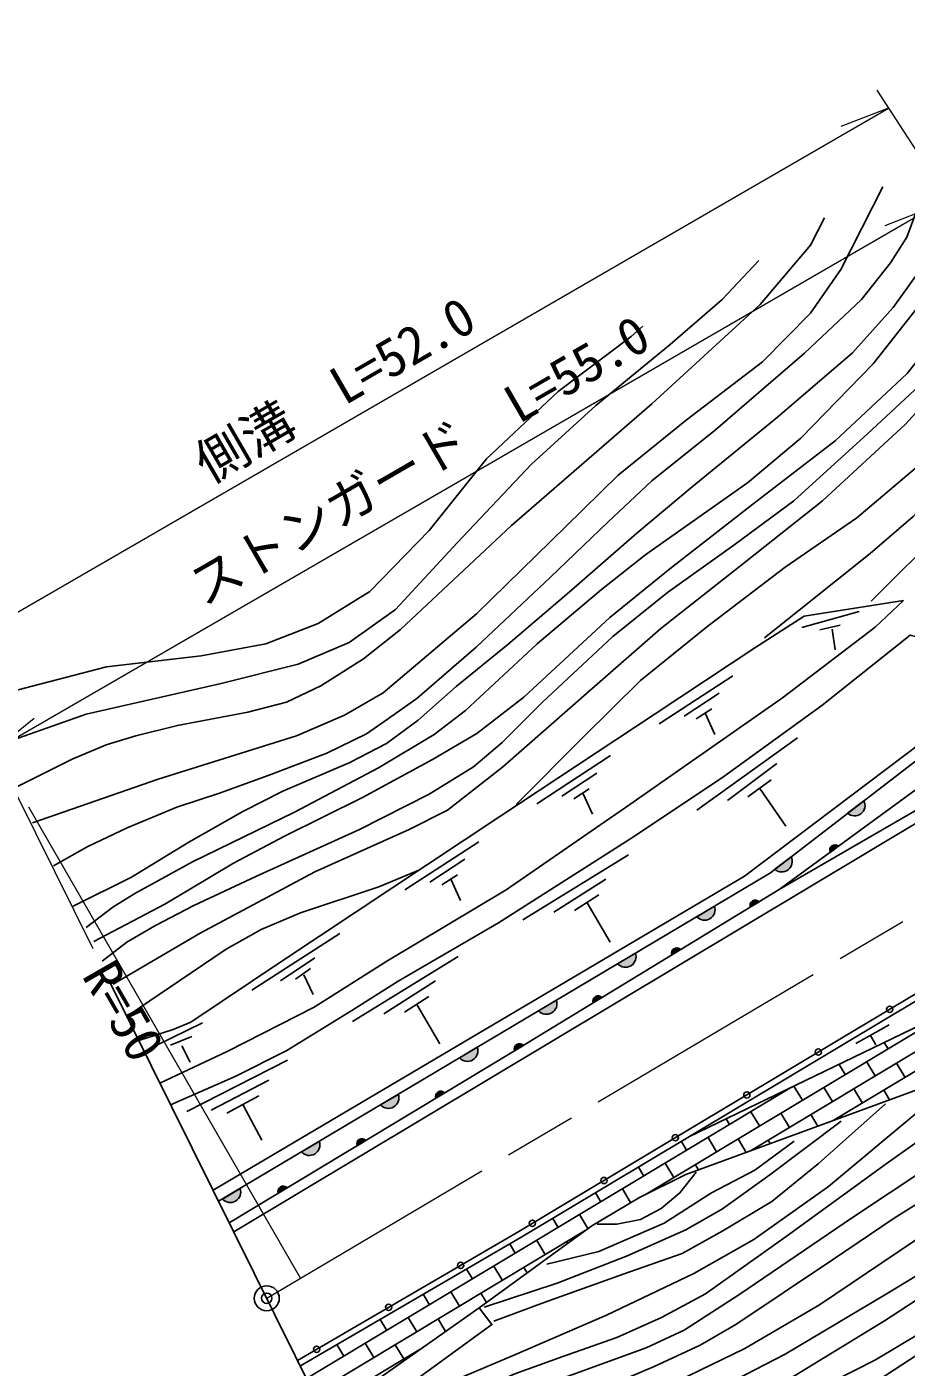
# Model space of a CAD drawing. Units: millimetres at full size, sheet at 1:1000; details may follow other scales. Extents: x 40000 to 680000, y 20000 to 380000.
# Drawn here: x 77830 to 120047, y 261666 to 326056 of the extents above; entities that cross this region are included whole.
import ezdxf
from ezdxf.enums import TextEntityAlignment as Align

# ---------------------------------------------------------------- set-up
doc = ezdxf.new("R2010")
doc.units = ezdxf.units.MM
doc.header["$LTSCALE"] = 1000
doc.header["$PDMODE"] = 32
doc.header["$PDSIZE"] = 500
doc.linetypes.add('CHAIN', pattern=[18.5, 12, -1.5, 3.5, -1.5])
for name, color, linetype, lineweight in [('M-BGD', 7, 'Continuous', 25), ('M-BMK', 2, 'CHAIN', 13), ('M-BMK-OTRS', 5, 'Continuous', 25), ('M-BMK-SRVR', 3, 'Continuous', 25), ('M-STR-HTXT', 7, 'Continuous', 13)]:
    doc.layers.add(name, color=color, linetype=linetype, lineweight=lineweight)
doc.layers.add('M-OTRS', color=6, linetype='Continuous')
doc.styles.add('ＭＳ ゴシック', font='')
doc.styles.get('ＭＳ ゴシック').set_extended_font_data('MS Gothic')

msp = doc.modelspace()

# ---------------------------------------------------------------- hatches: boundary and pattern name
at = {"layer": 'M-BGD'}
for points in [[(117229, 288280, 0.82357), (118020, 288877)], [(116398, 286399), (116797, 286692, 0.82357)], [(113736, 285587, 0.82357), (114527, 286185)], [(112564, 283765), (112988, 284021, 0.82357)], [(109989, 283308, 0.82434), (110841, 283815)], [(106195, 281047, 0.82357), (107046, 281554)], [(108791, 281468), (109215, 281724, 0.82357)], [(105019, 279169), (105443, 279425, 0.82357)], [(102400, 278786, 0.82357), (103251, 279294)], [(98605, 276526, 0.82357), (99457, 277033)], [(101247, 276871), (101671, 277127, 0.82357)], [(94810, 274265, 0.82357), (95662, 274772)], [(97465, 274588), (97889, 274844, 0.82357)], [(91015, 272004, 0.82357), (91867, 272512)], [(93684, 272305), (94108, 272561, 0.82357)], [(87221, 269744, 0.82357), (88072, 270251)], [(89902, 270022), (90326, 270278, 0.82434)]]:
    msp.add_hatch(color=256, dxfattribs=at).paths.add_polyline_path(points)

# ---------------------------------------------------------------- linework, layer by layer
for p, q in [((115039, 297206), (117783, 297970)), ((115908, 297084), (116880, 297310)), ((116637, 296130), (116498, 297119)), ((108192, 292574), (111732, 294882)), ((109392, 292933), (111072, 294043)), ((109962, 292813), (110712, 293293)), ((110862, 292064), (110412, 293053)), ((110001, 288431), (114834, 291904)), ((102313, 288736), (105853, 291045)), ((111471, 288897), (113840, 290660)), ((103513, 289096), (105193, 290205)), ((112452, 289058), (113565, 289889)), ((104083, 288976), (104833, 289456)), ((104983, 288227), (104533, 289216)), ((114267, 287655), (113024, 289460)), ((117229, 288280), (118020, 288877)), ((95984, 284599), (99523, 286908)), ((116797, 286692), (116398, 286399)), ((97183, 284959), (98863, 286068)), ((101638, 283160), (106708, 286278)), ((113736, 285587), (114527, 286185)), ((97753, 284839), (98503, 285319)), ((98653, 284089), (98203, 285079)), ((103138, 283520), (105628, 285108)), ((104128, 283610), (105298, 284359)), ((105838, 282081), (104728, 283969)), ((112988, 284021), (112564, 283765)), ((109989, 283308), (110841, 283815)), ((88634, 279772), (92864, 282501)), ((93464, 278273), (98533, 281391)), ((106195, 281047), (107046, 281554)), ((109215, 281724), (108791, 281468)), ((90014, 280222), (91664, 281331)), ((90734, 280312), (91454, 280822)), ((91574, 279563), (91124, 280522)), ((94964, 278633), (97453, 280222)), ((95954, 278723), (97123, 279473)), ((112567, 272057), (125621, 279900)), ((97663, 277194), (96554, 279083)), ((102400, 278786), (103251, 279294)), ((105443, 279425), (105019, 279169)), ((107557, 269980), (122459, 278934)), ((116543, 273513), (125984, 279185)), ((84075, 277134), (86264, 278213)), ((84735, 277134), (85755, 277554)), ((117628, 277217), (119237, 278116)), ((118585, 277158), (118339, 277597)), ((85665, 276325), (85275, 277104)), ((98605, 276526), (99457, 277033)), ((101671, 277127), (101247, 276871)), ((119177, 276962), (118996, 277262)), ((85515, 273956), (90344, 276415)), ((118560, 275658), (118148, 276344)), ((120001, 275590), (119589, 276276)), ((117119, 275726), (116826, 276214)), ((86684, 274016), (89444, 275455)), ((91262, 261123), (114542, 275111)), ((115062, 274489), (114656, 275165)), ((116503, 274422), (116091, 275107)), ((117943, 274354), (117531, 275040)), ((119250, 274509), (118972, 274972)), ((87434, 273866), (88964, 274706)), ((94810, 274265), (95662, 274772)), ((97889, 274844), (97465, 274588)), ((113621, 274557), (113571, 274641)), ((89114, 272577), (88214, 274256)), ((113005, 273253), (112593, 273939)), ((114446, 273186), (114034, 273871)), ((115811, 273243), (115474, 273804)), ((116957, 273665), (116915, 273736)), ((111564, 273321), (111401, 273593)), ((91015, 272004), (91867, 272512)), ((94108, 272561), (93684, 272305)), ((109507, 272085), (109252, 272510)), ((110948, 272017), (110536, 272703)), ((112368, 271984), (111976, 272635)), ((113515, 272404), (113417, 272568)), ((107450, 270849), (107193, 271277)), ((108891, 270781), (108478, 271467)), ((110072, 271144), (109919, 271399)), ((87221, 269744), (88072, 270251)), ((105393, 269613), (105134, 270044)), ((106818, 269571), (106421, 270231)), ((107877, 270138), (107862, 270163)), ((103335, 268377), (103075, 268811)), ((104769, 268321), (104364, 268995)), ((91619, 260404), (104640, 268227)), ((101278, 267141), (101011, 267585)), ((102719, 267073), (102307, 267759)), ((103795, 267612), (103748, 267691)), ((99221, 265905), (98938, 266376)), ((100662, 265837), (100250, 266523)), ((101848, 266193), (101690, 266455)), ((98605, 264601), (98192, 265287)), ((97164, 264668), (96864, 265167)), ((99900, 264774), (99633, 265219)), ((96547, 263365), (96135, 264050)), ((95107, 263432), (94791, 263958)), ((97937, 263382), (97576, 263983)), ((93049, 262196), (92717, 262749)), ((94490, 262129), (94078, 262814)), ((95931, 262061), (95519, 262747)), ((91976, 259685), (96830, 262601))]:
    msp.add_line(p, q, dxfattribs=at)
for points in [[(132004, 326056), (131441, 321505), (130854, 317737), (130609, 316318), (129409, 313309), (128255, 310751), (125293, 306298), (121910, 301984), (118361, 298461)], [(101325, 288694), (104554, 291944), (107295, 294661), (110455, 297215), (114230, 300103), (117681, 302473), (120710, 305031), (123297, 307878), (125644, 311046), (127566, 314443), (129193, 318789), (130057, 322153), (130271, 323967), (130314, 325247)], [(113245, 296700), (118313, 300758), (120389, 302527), (123289, 305731), (126311, 309850), (127719, 312057), (128727, 314132), (129582, 316298), (130470, 319238), (131001, 321946), (131123, 324246), (130952, 325689)], [(81974, 280073), (86153, 282519), (91651, 285458), (96187, 287491), (98029, 288426), (100668, 290486), (104956, 294250), (108264, 297146), (112030, 300113), (116023, 303283), (120009, 306964), (123198, 310453), (125677, 313846), (127684, 318297), (128619, 321374), (129060, 323109), (129060, 324373)], [(127391, 323456), (127014, 321142), (125668, 317026), (123515, 312721), (122384, 310730), (121119, 309223), (118184, 306506), (114654, 303284), (111771, 301148), (108582, 298877), (105970, 296775), (102587, 293605), (100656, 291675), (99269, 290506), (97147, 289201), (93795, 287491), (88819, 285239), (85850, 283837), (83981, 282876), (82634, 282079), (81452, 281172)], [(81042, 282114), (84448, 283912), (87757, 285877), (90203, 287171), (93944, 289041), (97302, 290862), (99436, 292108), (101691, 293858), (105823, 297674), (108701, 300023), (112685, 303122), (116642, 306162), (120092, 309397), (122006, 311798), (123648, 314757), (125076, 318156), (126530, 322514)], [(125159, 321811), (124909, 320307), (124190, 318576), (122938, 316020), (121243, 313404), (118466, 309860), (114983, 306294), (112422, 304156), (107554, 300705), (105420, 299027), (102326, 296415), (98891, 293218), (97380, 292067), (94718, 290462), (90683, 288322), (85791, 285949), (83009, 284415), (81954, 283768), (80683, 282785)], [(80053, 283808), (82853, 285208), (85606, 286892), (88192, 288362), (90115, 289334), (93342, 290710), (95098, 291635), (96617, 292750), (98444, 294362), (100922, 296384), (103865, 298898), (107119, 301726), (109777, 303955), (113863, 307306), (117471, 310389), (119420, 312578), (120607, 314214), (122104, 317326), (122934, 320623)], [(121057, 319604), (120488, 317066), (120084, 315952), (119301, 314718), (117901, 312963), (115172, 310378), (110895, 306696), (107834, 304253), (105718, 302254), (102966, 299621), (99403, 296248), (96556, 293781), (95037, 292714), (94135, 292097), (92227, 291161), (89545, 290141), (87125, 289263), (85036, 288575), (82639, 287579), (80765, 286678), (79103, 285753)], [(78108, 287821), (84136, 289908), (90780, 291995), (93082, 292991), (94933, 294058), (99419, 297853), (103700, 302059), (106216, 304525), (109491, 307158), (113152, 309967), (115454, 312292), (116902, 314402), (118922, 318371)], [(116121, 316873), (115457, 315569), (113036, 312723), (107834, 307951), (101094, 302093), (95771, 297100), (93991, 295701), (91950, 294397), (90289, 293614), (88438, 293140), (85061, 292493), (83068, 291995), (81644, 291568), (80006, 290880), (77325, 289528)], [(76307, 291499), (80673, 293040), (87152, 294511), (90854, 295436), (93298, 296479), (95529, 298068), (98496, 301270), (102062, 305048), (105147, 307871), (108713, 310796), (111205, 312954), (112965, 314834)], [(75593, 293433), (77350, 294194), (81655, 295306), (86194, 295833), (89298, 296418), (91816, 297384), (94305, 298935), (97146, 301861), (99906, 305295), (103332, 308543), (106846, 311177), (107406, 311679)], [(87550, 268601), (101081, 276770), (113955, 284613), (133911, 299202), (132568, 300440), (120770, 291665), (112278, 285248), (86771, 270170)], [(87037, 269634), (113535, 285420), (122925, 292658), (132864, 300167)], [(134323, 299018), (124399, 290115), (87763, 268172)], [(113955, 284613), (123791, 290313), (133387, 298819)], [(83205, 277354), (84856, 277895), (85703, 278241), (90164, 281230), (100540, 288119), (107992, 293045), (112783, 296229), (115157, 297744), (119926, 298491)], [(119926, 298491), (118563, 297217), (114102, 293813), (106784, 288696), (100846, 284604), (95111, 281178), (91628, 278967), (87486, 276854), (84222, 275304)], [(84734, 274273), (87829, 275625), (90312, 276875), (93429, 278797), (95651, 280214), (100467, 283013), (106962, 287149), (111286, 290038), (115990, 293450), (120244, 296832), (125832, 295430)], [(90829, 261995), (101445, 268185), (109491, 273003), (119057, 278741), (129031, 284694), (133578, 287329), (136722, 289118), (139107, 290226), (141345, 291110), (143806, 291931), (147466, 292636), (150300, 293038), (153339, 293206), (157552, 292970), (161557, 292390), (165891, 291612), (167642, 291334)], [(90963, 261726), (101598, 267926), (109646, 272746), (119211, 278483), (129183, 284435), (133727, 287068), (136860, 288851), (139225, 289950), (141444, 290827), (143973, 291609), (147517, 292340), (150329, 292739), (153341, 292905), (157557, 292739), (161571, 292185), (165838, 291317), (170254, 290614), (175435, 288329)], [(82735, 278598), (85169, 280238), (87399, 281749), (89077, 282688), (90976, 283499), (94737, 284734), (96655, 285544)], [(140575, 268370), (132692, 279057), (125392, 280351), (109646, 272746)], [(92163, 259309), (99553, 264522), (104961, 268461), (107241, 269824), (109467, 270923), (115984, 273306), (126924, 277335), (131803, 275833), (133513, 274682), (139164, 263839)], [(93193, 257486), (95322, 258725), (98084, 259950), (101259, 261343), (103569, 262181), (106150, 263097), (108305, 264052), (110409, 265187), (114287, 267940), (119093, 271440), (122719, 274007), (126078, 276528), (126788, 277186)], [(93907, 255899), (97059, 258099), (99610, 259574), (103113, 260974), (107565, 262599), (109391, 263449), (112068, 265174), (117477, 268858), (121079, 271258), (124306, 273158), (127058, 275158), (128636, 276687)], [(129661, 276312), (128411, 274812), (127135, 273562), (125572, 272400), (123947, 271437), (121921, 270355), (119473, 268831), (116504, 266826), (111861, 263710), (110150, 262720), (107943, 261707), (104628, 260286), (102534, 259476), (101295, 258936), (98750, 257585), (97129, 256685), (95485, 255672), (94517, 255020)], [(95102, 253737), (96971, 254862), (100867, 256933), (104605, 258868), (108006, 260489), (112307, 262559), (115893, 264659), (120397, 267697), (124924, 270803), (129254, 274097), (131551, 275807)], [(93826, 258910), (97935, 260852), (101183, 262221), (105658, 264163), (109852, 266172), (112734, 267796), (116322, 270347), (119236, 272782), (121723, 274854), (122057, 275475)], [(132790, 275020), (130673, 273287), (127362, 271149), (125268, 269483), (121975, 266935), (119130, 265206), (114237, 262295), (109377, 259778), (105608, 257997), (101551, 255909), (99052, 254557), (96573, 253226), (95590, 252551)], [(100257, 263870), (102615, 264754), (106467, 266128), (109296, 267130), (111242, 268210), (113600, 269624), (115823, 271435), (119046, 274322)], [(96204, 251527), (100937, 254230), (104460, 256093), (111487, 259573), (114683, 261252), (119012, 263898), (121265, 265372), (124727, 267399), (127378, 269126), (131107, 272218), (133688, 273999)], [(99786, 264557), (103284, 265696), (106625, 266992), (109474, 268269), (111223, 269271), (113503, 270901), (116924, 273477)], [(134262, 272873), (131107, 270723), (128792, 268901), (126415, 267017), (121946, 264044), (118566, 262017), (113342, 259355), (107946, 256769), (104095, 254742), (99868, 252587), (97594, 251276), (96488, 250601)], [(97164, 249413), (103433, 252955), (108534, 255412), (113062, 257808), (117537, 260270), (122146, 263280), (127336, 267258), (130572, 269428), (133688, 271786), (134569, 272543)], [(102793, 266619), (105289, 267228), (108433, 268583), (110693, 270037), (112776, 271136), (114662, 272531)], [(105210, 268544), (106153, 268544), (107293, 268760), (108276, 269290), (109180, 270037), (109966, 271038)], [(99553, 264522), (100158, 263716), (92679, 258269)]]:
    msp.add_lwpolyline(points, dxfattribs=at)
for centre in [(119259, 278862), (115829, 276804), (112398, 274747), (108968, 272690), (105536, 270635), (102104, 268580), (98654, 266557), (95198, 264543), (91742, 262528)]:
    msp.add_circle(centre, 150, dxfattribs=at)
for centre, radius, start, end in [((117566, 288656), 505, 228.12673, 26.02147), ((116626, 286507), 252, 47.31054, 205.20528), ((114073, 285963), 505, 228.12673, 26.02147), ((112801, 283852), 252, 42.17308, 200.06782), ((110366, 283644), 505, 221.78305, 19.78361), ((106571, 281384), 505, 221.83596, 19.7307), ((109028, 281555), 252, 42.17308, 200.06782), ((105256, 279256), 252, 42.17308, 200.06782), ((102776, 279123), 505, 221.83596, 19.7307), ((98981, 276863), 505, 221.83596, 19.7307), ((101484, 276957), 252, 42.17308, 200.06782), ((95186, 274602), 505, 221.83596, 19.7307), ((97702, 274674), 252, 42.17308, 200.06782), ((91392, 272341), 505, 221.83596, 19.7307), ((93921, 272391), 252, 42.17308, 200.06782), ((87597, 270081), 505, 221.83596, 19.7307), ((90139, 270108), 252, 42.12017, 200.12073)]:
    msp.add_arc(centre, radius, start, end, dxfattribs=at)
at = {"layer": 'M-BMK'}
msp.add_lwpolyline([(89349, 264977), (132809, 290749), (136662, 293037), (140003, 294444), (143455, 295410), (148481, 296155), (151353, 296486), (155309, 296435)], dxfattribs=at)
at = {"layer": 'M-BMK-OTRS'}
msp.add_line((81810, 280163), (98246, 247055), dxfattribs=at)
at = {"layer": 'M-BMK-SRVR'}
msp.add_circle((89349, 264977), 600, dxfattribs=at)
at = {"layer": 'M-OTRS'}
msp.add_point((89349, 264977), dxfattribs=at)
at = {"layer": 'M-STR-HTXT'}
for p, q in [((118633, 323014), (132892, 301015)), ((73970, 295953), (119195, 322146)), ((119195, 322146), (116905, 321263)), ((76278, 291304), (121310, 317384)), ((121310, 317384), (119020, 316502)), ((81013, 281768), (73565, 296769)), ((76278, 291304), (78184, 292851)), ((90973, 265940), (77922, 288576))]:
    msp.add_line(p, q, dxfattribs=at)

# ---------------------------------------------------------------- texts
at = {"layer": 'M-STR-HTXT', "style": 'ＭＳ ゴシック'}
for s, rotation, p in [('側溝\u3000L=52.0', 30.078, (86863, 303605)), ('ストンガード\u3000L=55.0', 30.078, (86576, 297708)), ('R=50', 299.965, (79966, 280200))]:
    msp.add_text(s, height=1833, rotation=rotation, dxfattribs=at).set_placement(p, align=Align.BOTTOM_LEFT)

doc.saveas('drawing.dxf')
